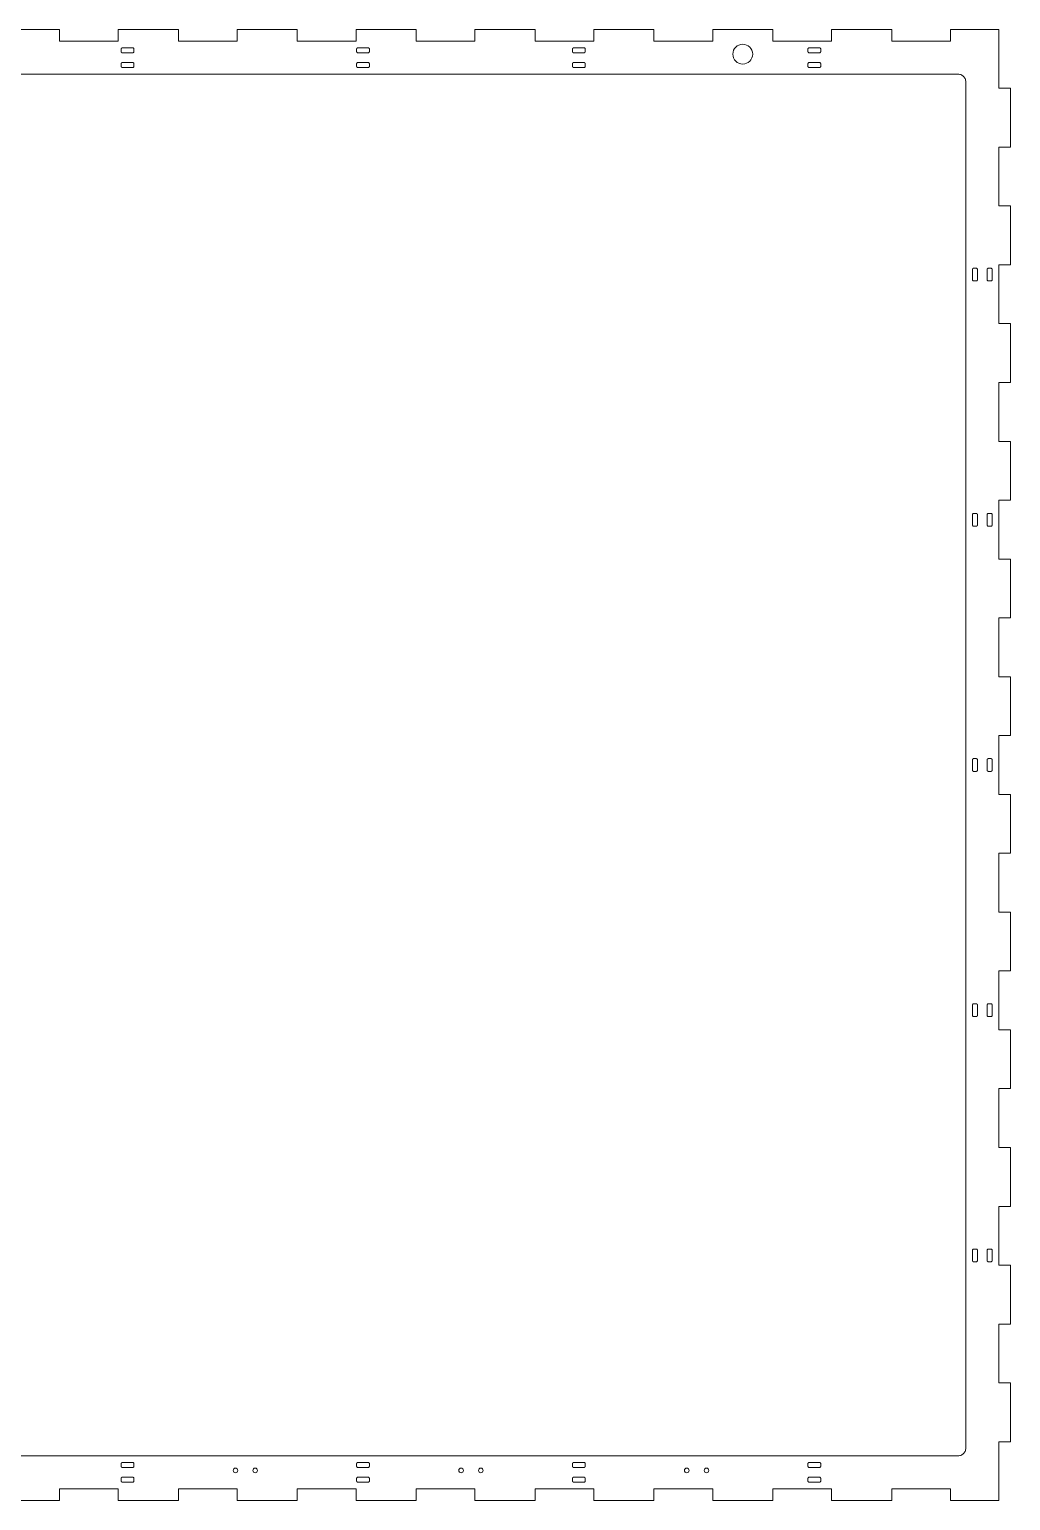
# Model space of a CAD drawing. Header units: millimetres. Extents: x 0 to 1000, y 0 to 750.
# Drawn here: x 500 to 1000, y 0 to 750 of the extents above; entities that cross this region are included whole.
import ezdxf

# ---------------------------------------------------------------- set-up
doc = ezdxf.new("R2010")
doc.units = ezdxf.units.MM
doc.layers.add('CORTE', color=1, linetype='Continuous', lineweight=0)

msp = doc.modelspace()

# ---------------------------------------------------------------- linework, layer by layer
at = {"layer": 'CORTE'}
for points in [[(484.705882, 0), (515.294118, 0), (515.294118, 6), (545.294118, 6), (545.294118, 0), (575.882353, 0), (575.882353, 6), (605.882353, 6), (605.882353, 0), (636.470588, 0), (636.470588, 6), (666.470588, 6), (666.470588, 0), (697.058824, 0), (697.058824, 6), (727.058824, 6), (727.058824, 0), (757.647059, 0), (757.647059, 6), (787.647059, 6), (787.647059, 0), (818.235294, 0), (818.235294, 6), (848.235294, 6), (848.235294, 0), (878.823529, 0), (878.823529, 6), (908.823529, 6), (908.823529, 0), (939.411765, 0), (939.411765, 6), (969.411765, 6), (969.411765, 0), (994, 0), (994, 0), (994, 30), (1000, 30), (1000, 60), (994, 60), (994, 90), (1000, 90), (1000, 120), (994, 120), (994, 150), (1000, 150), (1000, 180), (994, 180), (994, 210), (1000, 210), (1000, 240), (994, 240), (994, 270), (1000, 270), (1000, 300), (994, 300), (994, 330), (1000, 330), (1000, 360), (994, 360), (994, 390), (1000, 390), (1000, 420), (994, 420), (994, 450), (1000, 450), (1000, 480), (994, 480), (994, 510), (1000, 510), (1000, 540), (994, 540), (994, 570), (1000, 570), (1000, 600), (994, 600), (994, 630), (1000, 630), (1000, 660), (994, 660), (994, 690), (1000, 690), (1000, 720), (994, 720), (994, 750), (969.411765, 750), (969.411765, 744), (939.411765, 744), (939.411765, 750), (908.823529, 750), (908.823529, 744), (878.823529, 744), (878.823529, 750), (848.235294, 750), (848.235294, 744), (818.235294, 744), (818.235294, 750), (787.647059, 750), (787.647059, 744), (757.647059, 744), (757.647059, 750), (727.058824, 750), (727.058824, 744), (697.058824, 744), (697.058824, 750), (666.470588, 750), (666.470588, 744), (636.470588, 744), (636.470588, 750), (605.882353, 750), (605.882353, 744), (575.882353, 744), (575.882353, 750), (545.294118, 750), (545.294118, 744), (515.294118, 744), (515.294118, 750), (484.705882, 750)], [(26.8, 22.8), (973.2, 22.8), (973.647858, 22.825151), (974.090084, 22.900288), (974.521116, 23.024467), (974.935535, 23.196125), (975.328128, 23.413103), (975.693959, 23.672674), (976.028427, 23.971573), (976.327326, 24.306041), (976.586897, 24.671872), (976.803875, 25.064465), (976.975533, 25.478884), (977.099712, 25.909916), (977.174849, 26.352142), (977.2, 26.8), (977.2, 723.2), (977.174849, 723.647858), (977.099712, 724.090084), (976.975533, 724.521116), (976.803875, 724.935535), (976.586897, 725.328128), (976.327326, 725.693959), (976.028427, 726.028427), (975.693959, 726.327326), (975.328128, 726.586897), (974.935535, 726.803875), (974.521116, 726.975533), (974.090084, 727.099712), (973.647858, 727.174849), (973.2, 727.2), (26.8, 727.2)]]:
    msp.add_lwpolyline(points, dxfattribs=at)
for points in [[(553.25, 740), (553.246227, 740.067179), (553.234957, 740.133513), (553.21633, 740.198167), (553.190581, 740.26033), (553.158035, 740.319219), (553.119099, 740.374094), (553.074264, 740.424264), (553.024094, 740.469099), (552.969219, 740.508035), (552.91033, 740.540581), (552.848167, 740.56633), (552.783513, 740.584957), (552.717179, 740.596227), (552.65, 740.6), (547.35, 740.6), (547.282821, 740.596227), (547.216487, 740.584957), (547.151833, 740.56633), (547.08967, 740.540581), (547.030781, 740.508035), (546.975906, 740.469099), (546.925736, 740.424264), (546.880901, 740.374094), (546.841965, 740.319219), (546.809419, 740.26033), (546.78367, 740.198167), (546.765043, 740.133513), (546.753773, 740.067179), (546.75, 740), (546.75, 738.7), (546.753773, 738.632821), (546.765043, 738.566487), (546.78367, 738.501833), (546.809419, 738.43967), (546.841965, 738.380781), (546.880901, 738.325906), (546.925736, 738.275736), (546.975906, 738.230901), (547.030781, 738.191965), (547.08967, 738.159419), (547.151833, 738.13367), (547.216487, 738.115043), (547.282821, 738.103773), (547.35, 738.1), (552.65, 738.1), (552.717179, 738.103773), (552.783513, 738.115043), (552.848167, 738.13367), (552.91033, 738.159419), (552.969219, 738.191965), (553.024094, 738.230901), (553.074264, 738.275736), (553.119099, 738.325906), (553.158035, 738.380781), (553.190581, 738.43967), (553.21633, 738.501833), (553.234957, 738.566487), (553.246227, 738.632821), (553.25, 738.7)], [(673.25, 740), (673.246227, 740.067179), (673.234957, 740.133513), (673.21633, 740.198167), (673.190581, 740.26033), (673.158035, 740.319219), (673.119099, 740.374094), (673.074264, 740.424264), (673.024094, 740.469099), (672.969219, 740.508035), (672.91033, 740.540581), (672.848167, 740.56633), (672.783513, 740.584957), (672.717179, 740.596227), (672.65, 740.6), (667.35, 740.6), (667.282821, 740.596227), (667.216487, 740.584957), (667.151833, 740.56633), (667.08967, 740.540581), (667.030781, 740.508035), (666.975906, 740.469099), (666.925736, 740.424264), (666.880901, 740.374094), (666.841965, 740.319219), (666.809419, 740.26033), (666.78367, 740.198167), (666.765043, 740.133513), (666.753773, 740.067179), (666.75, 740), (666.75, 738.7), (666.753773, 738.632821), (666.765043, 738.566487), (666.78367, 738.501833), (666.809419, 738.43967), (666.841965, 738.380781), (666.880901, 738.325906), (666.925736, 738.275736), (666.975906, 738.230901), (667.030781, 738.191965), (667.08967, 738.159419), (667.151833, 738.13367), (667.216487, 738.115043), (667.282821, 738.103773), (667.35, 738.1), (672.65, 738.1), (672.717179, 738.103773), (672.783513, 738.115043), (672.848167, 738.13367), (672.91033, 738.159419), (672.969219, 738.191965), (673.024094, 738.230901), (673.074264, 738.275736), (673.119099, 738.325906), (673.158035, 738.380781), (673.190581, 738.43967), (673.21633, 738.501833), (673.234957, 738.566487), (673.246227, 738.632821), (673.25, 738.7)], [(783.25, 740), (783.246227, 740.067179), (783.234957, 740.133513), (783.21633, 740.198167), (783.190581, 740.26033), (783.158035, 740.319219), (783.119099, 740.374094), (783.074264, 740.424264), (783.024094, 740.469099), (782.969219, 740.508035), (782.91033, 740.540581), (782.848167, 740.56633), (782.783513, 740.584957), (782.717179, 740.596227), (782.65, 740.6), (777.35, 740.6), (777.282821, 740.596227), (777.216487, 740.584957), (777.151833, 740.56633), (777.08967, 740.540581), (777.030781, 740.508035), (776.975906, 740.469099), (776.925736, 740.424264), (776.880901, 740.374094), (776.841965, 740.319219), (776.809419, 740.26033), (776.78367, 740.198167), (776.765043, 740.133513), (776.753773, 740.067179), (776.75, 740), (776.75, 738.7), (776.753773, 738.632821), (776.765043, 738.566487), (776.78367, 738.501833), (776.809419, 738.43967), (776.841965, 738.380781), (776.880901, 738.325906), (776.925736, 738.275736), (776.975906, 738.230901), (777.030781, 738.191965), (777.08967, 738.159419), (777.151833, 738.13367), (777.216487, 738.115043), (777.282821, 738.103773), (777.35, 738.1), (782.65, 738.1), (782.717179, 738.103773), (782.783513, 738.115043), (782.848167, 738.13367), (782.91033, 738.159419), (782.969219, 738.191965), (783.024094, 738.230901), (783.074264, 738.275736), (783.119099, 738.325906), (783.158035, 738.380781), (783.190581, 738.43967), (783.21633, 738.501833), (783.234957, 738.566487), (783.246227, 738.632821), (783.25, 738.7)], [(903.25, 740), (903.246227, 740.067179), (903.234957, 740.133513), (903.21633, 740.198167), (903.190581, 740.26033), (903.158035, 740.319219), (903.119099, 740.374094), (903.074264, 740.424264), (903.024094, 740.469099), (902.969219, 740.508035), (902.91033, 740.540581), (902.848167, 740.56633), (902.783513, 740.584957), (902.717179, 740.596227), (902.65, 740.6), (897.35, 740.6), (897.282821, 740.596227), (897.216487, 740.584957), (897.151833, 740.56633), (897.08967, 740.540581), (897.030781, 740.508035), (896.975906, 740.469099), (896.925736, 740.424264), (896.880901, 740.374094), (896.841965, 740.319219), (896.809419, 740.26033), (896.78367, 740.198167), (896.765043, 740.133513), (896.753773, 740.067179), (896.75, 740), (896.75, 738.7), (896.753773, 738.632821), (896.765043, 738.566487), (896.78367, 738.501833), (896.809419, 738.43967), (896.841965, 738.380781), (896.880901, 738.325906), (896.925736, 738.275736), (896.975906, 738.230901), (897.030781, 738.191965), (897.08967, 738.159419), (897.151833, 738.13367), (897.216487, 738.115043), (897.282821, 738.103773), (897.35, 738.1), (902.65, 738.1), (902.717179, 738.103773), (902.783513, 738.115043), (902.848167, 738.13367), (902.91033, 738.159419), (902.969219, 738.191965), (903.024094, 738.230901), (903.074264, 738.275736), (903.119099, 738.325906), (903.158035, 738.380781), (903.190581, 738.43967), (903.21633, 738.501833), (903.234957, 738.566487), (903.246227, 738.632821), (903.25, 738.7)], [(553.25, 732.5), (553.246227, 732.567179), (553.234957, 732.633513), (553.21633, 732.698167), (553.190581, 732.76033), (553.158035, 732.819219), (553.119099, 732.874094), (553.074264, 732.924264), (553.024094, 732.969099), (552.969219, 733.008035), (552.91033, 733.040581), (552.848167, 733.06633), (552.783513, 733.084957), (552.717179, 733.096227), (552.65, 733.1), (547.35, 733.1), (547.282821, 733.096227), (547.216487, 733.084957), (547.151833, 733.06633), (547.08967, 733.040581), (547.030781, 733.008035), (546.975906, 732.969099), (546.925736, 732.924264), (546.880901, 732.874094), (546.841965, 732.819219), (546.809419, 732.76033), (546.78367, 732.698167), (546.765043, 732.633513), (546.753773, 732.567179), (546.75, 732.5), (546.75, 731.2), (546.753773, 731.132821), (546.765043, 731.066487), (546.78367, 731.001833), (546.809419, 730.93967), (546.841965, 730.880781), (546.880901, 730.825906), (546.925736, 730.775736), (546.975906, 730.730901), (547.030781, 730.691965), (547.08967, 730.659419), (547.151833, 730.63367), (547.216487, 730.615043), (547.282821, 730.603773), (547.35, 730.6), (552.65, 730.6), (552.717179, 730.603773), (552.783513, 730.615043), (552.848167, 730.63367), (552.91033, 730.659419), (552.969219, 730.691965), (553.024094, 730.730901), (553.074264, 730.775736), (553.119099, 730.825906), (553.158035, 730.880781), (553.190581, 730.93967), (553.21633, 731.001833), (553.234957, 731.066487), (553.246227, 731.132821), (553.25, 731.2)], [(673.25, 732.5), (673.246227, 732.567179), (673.234957, 732.633513), (673.21633, 732.698167), (673.190581, 732.76033), (673.158035, 732.819219), (673.119099, 732.874094), (673.074264, 732.924264), (673.024094, 732.969099), (672.969219, 733.008035), (672.91033, 733.040581), (672.848167, 733.06633), (672.783513, 733.084957), (672.717179, 733.096227), (672.65, 733.1), (667.35, 733.1), (667.282821, 733.096227), (667.216487, 733.084957), (667.151833, 733.06633), (667.08967, 733.040581), (667.030781, 733.008035), (666.975906, 732.969099), (666.925736, 732.924264), (666.880901, 732.874094), (666.841965, 732.819219), (666.809419, 732.76033), (666.78367, 732.698167), (666.765043, 732.633513), (666.753773, 732.567179), (666.75, 732.5), (666.75, 731.2), (666.753773, 731.132821), (666.765043, 731.066487), (666.78367, 731.001833), (666.809419, 730.93967), (666.841965, 730.880781), (666.880901, 730.825906), (666.925736, 730.775736), (666.975906, 730.730901), (667.030781, 730.691965), (667.08967, 730.659419), (667.151833, 730.63367), (667.216487, 730.615043), (667.282821, 730.603773), (667.35, 730.6), (672.65, 730.6), (672.717179, 730.603773), (672.783513, 730.615043), (672.848167, 730.63367), (672.91033, 730.659419), (672.969219, 730.691965), (673.024094, 730.730901), (673.074264, 730.775736), (673.119099, 730.825906), (673.158035, 730.880781), (673.190581, 730.93967), (673.21633, 731.001833), (673.234957, 731.066487), (673.246227, 731.132821), (673.25, 731.2)], [(783.25, 732.5), (783.246227, 732.567179), (783.234957, 732.633513), (783.21633, 732.698167), (783.190581, 732.76033), (783.158035, 732.819219), (783.119099, 732.874094), (783.074264, 732.924264), (783.024094, 732.969099), (782.969219, 733.008035), (782.91033, 733.040581), (782.848167, 733.06633), (782.783513, 733.084957), (782.717179, 733.096227), (782.65, 733.1), (777.35, 733.1), (777.282821, 733.096227), (777.216487, 733.084957), (777.151833, 733.06633), (777.08967, 733.040581), (777.030781, 733.008035), (776.975906, 732.969099), (776.925736, 732.924264), (776.880901, 732.874094), (776.841965, 732.819219), (776.809419, 732.76033), (776.78367, 732.698167), (776.765043, 732.633513), (776.753773, 732.567179), (776.75, 732.5), (776.75, 731.2), (776.753773, 731.132821), (776.765043, 731.066487), (776.78367, 731.001833), (776.809419, 730.93967), (776.841965, 730.880781), (776.880901, 730.825906), (776.925736, 730.775736), (776.975906, 730.730901), (777.030781, 730.691965), (777.08967, 730.659419), (777.151833, 730.63367), (777.216487, 730.615043), (777.282821, 730.603773), (777.35, 730.6), (782.65, 730.6), (782.717179, 730.603773), (782.783513, 730.615043), (782.848167, 730.63367), (782.91033, 730.659419), (782.969219, 730.691965), (783.024094, 730.730901), (783.074264, 730.775736), (783.119099, 730.825906), (783.158035, 730.880781), (783.190581, 730.93967), (783.21633, 731.001833), (783.234957, 731.066487), (783.246227, 731.132821), (783.25, 731.2)], [(903.25, 732.5), (903.246227, 732.567179), (903.234957, 732.633513), (903.21633, 732.698167), (903.190581, 732.76033), (903.158035, 732.819219), (903.119099, 732.874094), (903.074264, 732.924264), (903.024094, 732.969099), (902.969219, 733.008035), (902.91033, 733.040581), (902.848167, 733.06633), (902.783513, 733.084957), (902.717179, 733.096227), (902.65, 733.1), (897.35, 733.1), (897.282821, 733.096227), (897.216487, 733.084957), (897.151833, 733.06633), (897.08967, 733.040581), (897.030781, 733.008035), (896.975906, 732.969099), (896.925736, 732.924264), (896.880901, 732.874094), (896.841965, 732.819219), (896.809419, 732.76033), (896.78367, 732.698167), (896.765043, 732.633513), (896.753773, 732.567179), (896.75, 732.5), (896.75, 731.2), (896.753773, 731.132821), (896.765043, 731.066487), (896.78367, 731.001833), (896.809419, 730.93967), (896.841965, 730.880781), (896.880901, 730.825906), (896.925736, 730.775736), (896.975906, 730.730901), (897.030781, 730.691965), (897.08967, 730.659419), (897.151833, 730.63367), (897.216487, 730.615043), (897.282821, 730.603773), (897.35, 730.6), (902.65, 730.6), (902.717179, 730.603773), (902.783513, 730.615043), (902.848167, 730.63367), (902.91033, 730.659419), (902.969219, 730.691965), (903.024094, 730.730901), (903.074264, 730.775736), (903.119099, 730.825906), (903.158035, 730.880781), (903.190581, 730.93967), (903.21633, 731.001833), (903.234957, 731.066487), (903.246227, 731.132821), (903.25, 731.2)], [(983.1, 627.65), (983.096227, 627.717179), (983.084957, 627.783513), (983.06633, 627.848167), (983.040581, 627.91033), (983.008035, 627.969219), (982.969099, 628.024094), (982.924264, 628.074264), (982.874094, 628.119099), (982.819219, 628.158035), (982.76033, 628.190581), (982.698167, 628.21633), (982.633513, 628.234957), (982.567179, 628.246227), (982.5, 628.25), (981.2, 628.25), (981.132821, 628.246227), (981.066487, 628.234957), (981.001833, 628.21633), (980.93967, 628.190581), (980.880781, 628.158035), (980.825906, 628.119099), (980.775736, 628.074264), (980.730901, 628.024094), (980.691965, 627.969219), (980.659419, 627.91033), (980.63367, 627.848167), (980.615043, 627.783513), (980.603773, 627.717179), (980.6, 627.65), (980.6, 622.35), (980.603773, 622.282821), (980.615043, 622.216487), (980.63367, 622.151833), (980.659419, 622.08967), (980.691965, 622.030781), (980.730901, 621.975906), (980.775736, 621.925736), (980.825906, 621.880901), (980.880781, 621.841965), (980.93967, 621.809419), (981.001833, 621.78367), (981.066487, 621.765043), (981.132821, 621.753773), (981.2, 621.75), (982.5, 621.75), (982.567179, 621.753773), (982.633513, 621.765043), (982.698167, 621.78367), (982.76033, 621.809419), (982.819219, 621.841965), (982.874094, 621.880901), (982.924264, 621.925736), (982.969099, 621.975906), (983.008035, 622.030781), (983.040581, 622.08967), (983.06633, 622.151833), (983.084957, 622.216487), (983.096227, 622.282821), (983.1, 622.35)], [(990.6, 627.65), (990.596227, 627.717179), (990.584957, 627.783513), (990.56633, 627.848167), (990.540581, 627.91033), (990.508035, 627.969219), (990.469099, 628.024094), (990.424264, 628.074264), (990.374094, 628.119099), (990.319219, 628.158035), (990.26033, 628.190581), (990.198167, 628.21633), (990.133513, 628.234957), (990.067179, 628.246227), (990, 628.25), (988.7, 628.25), (988.632821, 628.246227), (988.566487, 628.234957), (988.501833, 628.21633), (988.43967, 628.190581), (988.380781, 628.158035), (988.325906, 628.119099), (988.275736, 628.074264), (988.230901, 628.024094), (988.191965, 627.969219), (988.159419, 627.91033), (988.13367, 627.848167), (988.115043, 627.783513), (988.103773, 627.717179), (988.1, 627.65), (988.1, 622.35), (988.103773, 622.282821), (988.115043, 622.216487), (988.13367, 622.151833), (988.159419, 622.08967), (988.191965, 622.030781), (988.230901, 621.975906), (988.275736, 621.925736), (988.325906, 621.880901), (988.380781, 621.841965), (988.43967, 621.809419), (988.501833, 621.78367), (988.566487, 621.765043), (988.632821, 621.753773), (988.7, 621.75), (990, 621.75), (990.067179, 621.753773), (990.133513, 621.765043), (990.198167, 621.78367), (990.26033, 621.809419), (990.319219, 621.841965), (990.374094, 621.880901), (990.424264, 621.925736), (990.469099, 621.975906), (990.508035, 622.030781), (990.540581, 622.08967), (990.56633, 622.151833), (990.584957, 622.216487), (990.596227, 622.282821), (990.6, 622.35)], [(983.1, 502.65), (983.096227, 502.717179), (983.084957, 502.783513), (983.06633, 502.848167), (983.040581, 502.91033), (983.008035, 502.969219), (982.969099, 503.024094), (982.924264, 503.074264), (982.874094, 503.119099), (982.819219, 503.158035), (982.76033, 503.190581), (982.698167, 503.21633), (982.633513, 503.234957), (982.567179, 503.246227), (982.5, 503.25), (981.2, 503.25), (981.132821, 503.246227), (981.066487, 503.234957), (981.001833, 503.21633), (980.93967, 503.190581), (980.880781, 503.158035), (980.825906, 503.119099), (980.775736, 503.074264), (980.730901, 503.024094), (980.691965, 502.969219), (980.659419, 502.91033), (980.63367, 502.848167), (980.615043, 502.783513), (980.603773, 502.717179), (980.6, 502.65), (980.6, 497.35), (980.603773, 497.282821), (980.615043, 497.216487), (980.63367, 497.151833), (980.659419, 497.08967), (980.691965, 497.030781), (980.730901, 496.975906), (980.775736, 496.925736), (980.825906, 496.880901), (980.880781, 496.841965), (980.93967, 496.809419), (981.001833, 496.78367), (981.066487, 496.765043), (981.132821, 496.753773), (981.2, 496.75), (982.5, 496.75), (982.567179, 496.753773), (982.633513, 496.765043), (982.698167, 496.78367), (982.76033, 496.809419), (982.819219, 496.841965), (982.874094, 496.880901), (982.924264, 496.925736), (982.969099, 496.975906), (983.008035, 497.030781), (983.040581, 497.08967), (983.06633, 497.151833), (983.084957, 497.216487), (983.096227, 497.282821), (983.1, 497.35)], [(990.6, 502.65), (990.596227, 502.717179), (990.584957, 502.783513), (990.56633, 502.848167), (990.540581, 502.91033), (990.508035, 502.969219), (990.469099, 503.024094), (990.424264, 503.074264), (990.374094, 503.119099), (990.319219, 503.158035), (990.26033, 503.190581), (990.198167, 503.21633), (990.133513, 503.234957), (990.067179, 503.246227), (990, 503.25), (988.7, 503.25), (988.632821, 503.246227), (988.566487, 503.234957), (988.501833, 503.21633), (988.43967, 503.190581), (988.380781, 503.158035), (988.325906, 503.119099), (988.275736, 503.074264), (988.230901, 503.024094), (988.191965, 502.969219), (988.159419, 502.91033), (988.13367, 502.848167), (988.115043, 502.783513), (988.103773, 502.717179), (988.1, 502.65), (988.1, 497.35), (988.103773, 497.282821), (988.115043, 497.216487), (988.13367, 497.151833), (988.159419, 497.08967), (988.191965, 497.030781), (988.230901, 496.975906), (988.275736, 496.925736), (988.325906, 496.880901), (988.380781, 496.841965), (988.43967, 496.809419), (988.501833, 496.78367), (988.566487, 496.765043), (988.632821, 496.753773), (988.7, 496.75), (990, 496.75), (990.067179, 496.753773), (990.133513, 496.765043), (990.198167, 496.78367), (990.26033, 496.809419), (990.319219, 496.841965), (990.374094, 496.880901), (990.424264, 496.925736), (990.469099, 496.975906), (990.508035, 497.030781), (990.540581, 497.08967), (990.56633, 497.151833), (990.584957, 497.216487), (990.596227, 497.282821), (990.6, 497.35)], [(983.1, 377.65), (983.096227, 377.717179), (983.084957, 377.783513), (983.06633, 377.848167), (983.040581, 377.91033), (983.008035, 377.969219), (982.969099, 378.024094), (982.924264, 378.074264), (982.874094, 378.119099), (982.819219, 378.158035), (982.76033, 378.190581), (982.698167, 378.21633), (982.633513, 378.234957), (982.567179, 378.246227), (982.5, 378.25), (981.2, 378.25), (981.132821, 378.246227), (981.066487, 378.234957), (981.001833, 378.21633), (980.93967, 378.190581), (980.880781, 378.158035), (980.825906, 378.119099), (980.775736, 378.074264), (980.730901, 378.024094), (980.691965, 377.969219), (980.659419, 377.91033), (980.63367, 377.848167), (980.615043, 377.783513), (980.603773, 377.717179), (980.6, 377.65), (980.6, 372.35), (980.603773, 372.282821), (980.615043, 372.216487), (980.63367, 372.151833), (980.659419, 372.08967), (980.691965, 372.030781), (980.730901, 371.975906), (980.775736, 371.925736), (980.825906, 371.880901), (980.880781, 371.841965), (980.93967, 371.809419), (981.001833, 371.78367), (981.066487, 371.765043), (981.132821, 371.753773), (981.2, 371.75), (982.5, 371.75), (982.567179, 371.753773), (982.633513, 371.765043), (982.698167, 371.78367), (982.76033, 371.809419), (982.819219, 371.841965), (982.874094, 371.880901), (982.924264, 371.925736), (982.969099, 371.975906), (983.008035, 372.030781), (983.040581, 372.08967), (983.06633, 372.151833), (983.084957, 372.216487), (983.096227, 372.282821), (983.1, 372.35)], [(990.6, 377.65), (990.596227, 377.717179), (990.584957, 377.783513), (990.56633, 377.848167), (990.540581, 377.91033), (990.508035, 377.969219), (990.469099, 378.024094), (990.424264, 378.074264), (990.374094, 378.119099), (990.319219, 378.158035), (990.26033, 378.190581), (990.198167, 378.21633), (990.133513, 378.234957), (990.067179, 378.246227), (990, 378.25), (988.7, 378.25), (988.632821, 378.246227), (988.566487, 378.234957), (988.501833, 378.21633), (988.43967, 378.190581), (988.380781, 378.158035), (988.325906, 378.119099), (988.275736, 378.074264), (988.230901, 378.024094), (988.191965, 377.969219), (988.159419, 377.91033), (988.13367, 377.848167), (988.115043, 377.783513), (988.103773, 377.717179), (988.1, 377.65), (988.1, 372.35), (988.103773, 372.282821), (988.115043, 372.216487), (988.13367, 372.151833), (988.159419, 372.08967), (988.191965, 372.030781), (988.230901, 371.975906), (988.275736, 371.925736), (988.325906, 371.880901), (988.380781, 371.841965), (988.43967, 371.809419), (988.501833, 371.78367), (988.566487, 371.765043), (988.632821, 371.753773), (988.7, 371.75), (990, 371.75), (990.067179, 371.753773), (990.133513, 371.765043), (990.198167, 371.78367), (990.26033, 371.809419), (990.319219, 371.841965), (990.374094, 371.880901), (990.424264, 371.925736), (990.469099, 371.975906), (990.508035, 372.030781), (990.540581, 372.08967), (990.56633, 372.151833), (990.584957, 372.216487), (990.596227, 372.282821), (990.6, 372.35)], [(983.1, 252.65), (983.096227, 252.717179), (983.084957, 252.783513), (983.06633, 252.848167), (983.040581, 252.91033), (983.008035, 252.969219), (982.969099, 253.024094), (982.924264, 253.074264), (982.874094, 253.119099), (982.819219, 253.158035), (982.76033, 253.190581), (982.698167, 253.21633), (982.633513, 253.234957), (982.567179, 253.246227), (982.5, 253.25), (981.2, 253.25), (981.132821, 253.246227), (981.066487, 253.234957), (981.001833, 253.21633), (980.93967, 253.190581), (980.880781, 253.158035), (980.825906, 253.119099), (980.775736, 253.074264), (980.730901, 253.024094), (980.691965, 252.969219), (980.659419, 252.91033), (980.63367, 252.848167), (980.615043, 252.783513), (980.603773, 252.717179), (980.6, 252.65), (980.6, 247.35), (980.603773, 247.282821), (980.615043, 247.216487), (980.63367, 247.151833), (980.659419, 247.08967), (980.691965, 247.030781), (980.730901, 246.975906), (980.775736, 246.925736), (980.825906, 246.880901), (980.880781, 246.841965), (980.93967, 246.809419), (981.001833, 246.78367), (981.066487, 246.765043), (981.132821, 246.753773), (981.2, 246.75), (982.5, 246.75), (982.567179, 246.753773), (982.633513, 246.765043), (982.698167, 246.78367), (982.76033, 246.809419), (982.819219, 246.841965), (982.874094, 246.880901), (982.924264, 246.925736), (982.969099, 246.975906), (983.008035, 247.030781), (983.040581, 247.08967), (983.06633, 247.151833), (983.084957, 247.216487), (983.096227, 247.282821), (983.1, 247.35)], [(990.6, 252.65), (990.596227, 252.717179), (990.584957, 252.783513), (990.56633, 252.848167), (990.540581, 252.91033), (990.508035, 252.969219), (990.469099, 253.024094), (990.424264, 253.074264), (990.374094, 253.119099), (990.319219, 253.158035), (990.26033, 253.190581), (990.198167, 253.21633), (990.133513, 253.234957), (990.067179, 253.246227), (990, 253.25), (988.7, 253.25), (988.632821, 253.246227), (988.566487, 253.234957), (988.501833, 253.21633), (988.43967, 253.190581), (988.380781, 253.158035), (988.325906, 253.119099), (988.275736, 253.074264), (988.230901, 253.024094), (988.191965, 252.969219), (988.159419, 252.91033), (988.13367, 252.848167), (988.115043, 252.783513), (988.103773, 252.717179), (988.1, 252.65), (988.1, 247.35), (988.103773, 247.282821), (988.115043, 247.216487), (988.13367, 247.151833), (988.159419, 247.08967), (988.191965, 247.030781), (988.230901, 246.975906), (988.275736, 246.925736), (988.325906, 246.880901), (988.380781, 246.841965), (988.43967, 246.809419), (988.501833, 246.78367), (988.566487, 246.765043), (988.632821, 246.753773), (988.7, 246.75), (990, 246.75), (990.067179, 246.753773), (990.133513, 246.765043), (990.198167, 246.78367), (990.26033, 246.809419), (990.319219, 246.841965), (990.374094, 246.880901), (990.424264, 246.925736), (990.469099, 246.975906), (990.508035, 247.030781), (990.540581, 247.08967), (990.56633, 247.151833), (990.584957, 247.216487), (990.596227, 247.282821), (990.6, 247.35)], [(983.1, 127.65), (983.096227, 127.717179), (983.084957, 127.783513), (983.06633, 127.848167), (983.040581, 127.91033), (983.008035, 127.969219), (982.969099, 128.024094), (982.924264, 128.074264), (982.874094, 128.119099), (982.819219, 128.158035), (982.76033, 128.190581), (982.698167, 128.21633), (982.633513, 128.234957), (982.567179, 128.246227), (982.5, 128.25), (981.2, 128.25), (981.132821, 128.246227), (981.066487, 128.234957), (981.001833, 128.21633), (980.93967, 128.190581), (980.880781, 128.158035), (980.825906, 128.119099), (980.775736, 128.074264), (980.730901, 128.024094), (980.691965, 127.969219), (980.659419, 127.91033), (980.63367, 127.848167), (980.615043, 127.783513), (980.603773, 127.717179), (980.6, 127.65), (980.6, 122.35), (980.603773, 122.282821), (980.615043, 122.216487), (980.63367, 122.151833), (980.659419, 122.08967), (980.691965, 122.030781), (980.730901, 121.975906), (980.775736, 121.925736), (980.825906, 121.880901), (980.880781, 121.841965), (980.93967, 121.809419), (981.001833, 121.78367), (981.066487, 121.765043), (981.132821, 121.753773), (981.2, 121.75), (982.5, 121.75), (982.567179, 121.753773), (982.633513, 121.765043), (982.698167, 121.78367), (982.76033, 121.809419), (982.819219, 121.841965), (982.874094, 121.880901), (982.924264, 121.925736), (982.969099, 121.975906), (983.008035, 122.030781), (983.040581, 122.08967), (983.06633, 122.151833), (983.084957, 122.216487), (983.096227, 122.282821), (983.1, 122.35)], [(990.6, 127.65), (990.596227, 127.717179), (990.584957, 127.783513), (990.56633, 127.848167), (990.540581, 127.91033), (990.508035, 127.969219), (990.469099, 128.024094), (990.424264, 128.074264), (990.374094, 128.119099), (990.319219, 128.158035), (990.26033, 128.190581), (990.198167, 128.21633), (990.133513, 128.234957), (990.067179, 128.246227), (990, 128.25), (988.7, 128.25), (988.632821, 128.246227), (988.566487, 128.234957), (988.501833, 128.21633), (988.43967, 128.190581), (988.380781, 128.158035), (988.325906, 128.119099), (988.275736, 128.074264), (988.230901, 128.024094), (988.191965, 127.969219), (988.159419, 127.91033), (988.13367, 127.848167), (988.115043, 127.783513), (988.103773, 127.717179), (988.1, 127.65), (988.1, 122.35), (988.103773, 122.282821), (988.115043, 122.216487), (988.13367, 122.151833), (988.159419, 122.08967), (988.191965, 122.030781), (988.230901, 121.975906), (988.275736, 121.925736), (988.325906, 121.880901), (988.380781, 121.841965), (988.43967, 121.809419), (988.501833, 121.78367), (988.566487, 121.765043), (988.632821, 121.753773), (988.7, 121.75), (990, 121.75), (990.067179, 121.753773), (990.133513, 121.765043), (990.198167, 121.78367), (990.26033, 121.809419), (990.319219, 121.841965), (990.374094, 121.880901), (990.424264, 121.925736), (990.469099, 121.975906), (990.508035, 122.030781), (990.540581, 122.08967), (990.56633, 122.151833), (990.584957, 122.216487), (990.596227, 122.282821), (990.6, 122.35)], [(553.25, 18.8), (553.246227, 18.867179), (553.234957, 18.933513), (553.21633, 18.998167), (553.190581, 19.06033), (553.158035, 19.119219), (553.119099, 19.174094), (553.074264, 19.224264), (553.024094, 19.269099), (552.969219, 19.308035), (552.91033, 19.340581), (552.848167, 19.36633), (552.783513, 19.384957), (552.717179, 19.396227), (552.65, 19.4), (547.35, 19.4), (547.282821, 19.396227), (547.216487, 19.384957), (547.151833, 19.36633), (547.08967, 19.340581), (547.030781, 19.308035), (546.975906, 19.269099), (546.925736, 19.224264), (546.880901, 19.174094), (546.841965, 19.119219), (546.809419, 19.06033), (546.78367, 18.998167), (546.765043, 18.933513), (546.753773, 18.867179), (546.75, 18.8), (546.75, 17.5), (546.753773, 17.432821), (546.765043, 17.366487), (546.78367, 17.301833), (546.809419, 17.23967), (546.841965, 17.180781), (546.880901, 17.125906), (546.925736, 17.075736), (546.975906, 17.030901), (547.030781, 16.991965), (547.08967, 16.959419), (547.151833, 16.93367), (547.216487, 16.915043), (547.282821, 16.903773), (547.35, 16.9), (552.65, 16.9), (552.717179, 16.903773), (552.783513, 16.915043), (552.848167, 16.93367), (552.91033, 16.959419), (552.969219, 16.991965), (553.024094, 17.030901), (553.074264, 17.075736), (553.119099, 17.125906), (553.158035, 17.180781), (553.190581, 17.23967), (553.21633, 17.301833), (553.234957, 17.366487), (553.246227, 17.432821), (553.25, 17.5)], [(673.25, 18.8), (673.246227, 18.867179), (673.234957, 18.933513), (673.21633, 18.998167), (673.190581, 19.06033), (673.158035, 19.119219), (673.119099, 19.174094), (673.074264, 19.224264), (673.024094, 19.269099), (672.969219, 19.308035), (672.91033, 19.340581), (672.848167, 19.36633), (672.783513, 19.384957), (672.717179, 19.396227), (672.65, 19.4), (667.35, 19.4), (667.282821, 19.396227), (667.216487, 19.384957), (667.151833, 19.36633), (667.08967, 19.340581), (667.030781, 19.308035), (666.975906, 19.269099), (666.925736, 19.224264), (666.880901, 19.174094), (666.841965, 19.119219), (666.809419, 19.06033), (666.78367, 18.998167), (666.765043, 18.933513), (666.753773, 18.867179), (666.75, 18.8), (666.75, 17.5), (666.753773, 17.432821), (666.765043, 17.366487), (666.78367, 17.301833), (666.809419, 17.23967), (666.841965, 17.180781), (666.880901, 17.125906), (666.925736, 17.075736), (666.975906, 17.030901), (667.030781, 16.991965), (667.08967, 16.959419), (667.151833, 16.93367), (667.216487, 16.915043), (667.282821, 16.903773), (667.35, 16.9), (672.65, 16.9), (672.717179, 16.903773), (672.783513, 16.915043), (672.848167, 16.93367), (672.91033, 16.959419), (672.969219, 16.991965), (673.024094, 17.030901), (673.074264, 17.075736), (673.119099, 17.125906), (673.158035, 17.180781), (673.190581, 17.23967), (673.21633, 17.301833), (673.234957, 17.366487), (673.246227, 17.432821), (673.25, 17.5)], [(783.25, 18.8), (783.246227, 18.867179), (783.234957, 18.933513), (783.21633, 18.998167), (783.190581, 19.06033), (783.158035, 19.119219), (783.119099, 19.174094), (783.074264, 19.224264), (783.024094, 19.269099), (782.969219, 19.308035), (782.91033, 19.340581), (782.848167, 19.36633), (782.783513, 19.384957), (782.717179, 19.396227), (782.65, 19.4), (777.35, 19.4), (777.282821, 19.396227), (777.216487, 19.384957), (777.151833, 19.36633), (777.08967, 19.340581), (777.030781, 19.308035), (776.975906, 19.269099), (776.925736, 19.224264), (776.880901, 19.174094), (776.841965, 19.119219), (776.809419, 19.06033), (776.78367, 18.998167), (776.765043, 18.933513), (776.753773, 18.867179), (776.75, 18.8), (776.75, 17.5), (776.753773, 17.432821), (776.765043, 17.366487), (776.78367, 17.301833), (776.809419, 17.23967), (776.841965, 17.180781), (776.880901, 17.125906), (776.925736, 17.075736), (776.975906, 17.030901), (777.030781, 16.991965), (777.08967, 16.959419), (777.151833, 16.93367), (777.216487, 16.915043), (777.282821, 16.903773), (777.35, 16.9), (782.65, 16.9), (782.717179, 16.903773), (782.783513, 16.915043), (782.848167, 16.93367), (782.91033, 16.959419), (782.969219, 16.991965), (783.024094, 17.030901), (783.074264, 17.075736), (783.119099, 17.125906), (783.158035, 17.180781), (783.190581, 17.23967), (783.21633, 17.301833), (783.234957, 17.366487), (783.246227, 17.432821), (783.25, 17.5)], [(903.25, 18.8), (903.246227, 18.867179), (903.234957, 18.933513), (903.21633, 18.998167), (903.190581, 19.06033), (903.158035, 19.119219), (903.119099, 19.174094), (903.074264, 19.224264), (903.024094, 19.269099), (902.969219, 19.308035), (902.91033, 19.340581), (902.848167, 19.36633), (902.783513, 19.384957), (902.717179, 19.396227), (902.65, 19.4), (897.35, 19.4), (897.282821, 19.396227), (897.216487, 19.384957), (897.151833, 19.36633), (897.08967, 19.340581), (897.030781, 19.308035), (896.975906, 19.269099), (896.925736, 19.224264), (896.880901, 19.174094), (896.841965, 19.119219), (896.809419, 19.06033), (896.78367, 18.998167), (896.765043, 18.933513), (896.753773, 18.867179), (896.75, 18.8), (896.75, 17.5), (896.753773, 17.432821), (896.765043, 17.366487), (896.78367, 17.301833), (896.809419, 17.23967), (896.841965, 17.180781), (896.880901, 17.125906), (896.925736, 17.075736), (896.975906, 17.030901), (897.030781, 16.991965), (897.08967, 16.959419), (897.151833, 16.93367), (897.216487, 16.915043), (897.282821, 16.903773), (897.35, 16.9), (902.65, 16.9), (902.717179, 16.903773), (902.783513, 16.915043), (902.848167, 16.93367), (902.91033, 16.959419), (902.969219, 16.991965), (903.024094, 17.030901), (903.074264, 17.075736), (903.119099, 17.125906), (903.158035, 17.180781), (903.190581, 17.23967), (903.21633, 17.301833), (903.234957, 17.366487), (903.246227, 17.432821), (903.25, 17.5)], [(553.25, 11.3), (553.246227, 11.367179), (553.234957, 11.433513), (553.21633, 11.498167), (553.190581, 11.56033), (553.158035, 11.619219), (553.119099, 11.674094), (553.074264, 11.724264), (553.024094, 11.769099), (552.969219, 11.808035), (552.91033, 11.840581), (552.848167, 11.86633), (552.783513, 11.884957), (552.717179, 11.896227), (552.65, 11.9), (547.35, 11.9), (547.282821, 11.896227), (547.216487, 11.884957), (547.151833, 11.86633), (547.08967, 11.840581), (547.030781, 11.808035), (546.975906, 11.769099), (546.925736, 11.724264), (546.880901, 11.674094), (546.841965, 11.619219), (546.809419, 11.56033), (546.78367, 11.498167), (546.765043, 11.433513), (546.753773, 11.367179), (546.75, 11.3), (546.75, 10), (546.753773, 9.932821), (546.765043, 9.866487), (546.78367, 9.801833), (546.809419, 9.73967), (546.841965, 9.680781), (546.880901, 9.625906), (546.925736, 9.575736), (546.975906, 9.530901), (547.030781, 9.491965), (547.08967, 9.459419), (547.151833, 9.43367), (547.216487, 9.415043), (547.282821, 9.403773), (547.35, 9.4), (552.65, 9.4), (552.717179, 9.403773), (552.783513, 9.415043), (552.848167, 9.43367), (552.91033, 9.459419), (552.969219, 9.491965), (553.024094, 9.530901), (553.074264, 9.575736), (553.119099, 9.625906), (553.158035, 9.680781), (553.190581, 9.73967), (553.21633, 9.801833), (553.234957, 9.866487), (553.246227, 9.932821), (553.25, 10)], [(673.25, 11.3), (673.246227, 11.367179), (673.234957, 11.433513), (673.21633, 11.498167), (673.190581, 11.56033), (673.158035, 11.619219), (673.119099, 11.674094), (673.074264, 11.724264), (673.024094, 11.769099), (672.969219, 11.808035), (672.91033, 11.840581), (672.848167, 11.86633), (672.783513, 11.884957), (672.717179, 11.896227), (672.65, 11.9), (667.35, 11.9), (667.282821, 11.896227), (667.216487, 11.884957), (667.151833, 11.86633), (667.08967, 11.840581), (667.030781, 11.808035), (666.975906, 11.769099), (666.925736, 11.724264), (666.880901, 11.674094), (666.841965, 11.619219), (666.809419, 11.56033), (666.78367, 11.498167), (666.765043, 11.433513), (666.753773, 11.367179), (666.75, 11.3), (666.75, 10), (666.753773, 9.932821), (666.765043, 9.866487), (666.78367, 9.801833), (666.809419, 9.73967), (666.841965, 9.680781), (666.880901, 9.625906), (666.925736, 9.575736), (666.975906, 9.530901), (667.030781, 9.491965), (667.08967, 9.459419), (667.151833, 9.43367), (667.216487, 9.415043), (667.282821, 9.403773), (667.35, 9.4), (672.65, 9.4), (672.717179, 9.403773), (672.783513, 9.415043), (672.848167, 9.43367), (672.91033, 9.459419), (672.969219, 9.491965), (673.024094, 9.530901), (673.074264, 9.575736), (673.119099, 9.625906), (673.158035, 9.680781), (673.190581, 9.73967), (673.21633, 9.801833), (673.234957, 9.866487), (673.246227, 9.932821), (673.25, 10)], [(783.25, 11.3), (783.246227, 11.367179), (783.234957, 11.433513), (783.21633, 11.498167), (783.190581, 11.56033), (783.158035, 11.619219), (783.119099, 11.674094), (783.074264, 11.724264), (783.024094, 11.769099), (782.969219, 11.808035), (782.91033, 11.840581), (782.848167, 11.86633), (782.783513, 11.884957), (782.717179, 11.896227), (782.65, 11.9), (777.35, 11.9), (777.282821, 11.896227), (777.216487, 11.884957), (777.151833, 11.86633), (777.08967, 11.840581), (777.030781, 11.808035), (776.975906, 11.769099), (776.925736, 11.724264), (776.880901, 11.674094), (776.841965, 11.619219), (776.809419, 11.56033), (776.78367, 11.498167), (776.765043, 11.433513), (776.753773, 11.367179), (776.75, 11.3), (776.75, 10), (776.753773, 9.932821), (776.765043, 9.866487), (776.78367, 9.801833), (776.809419, 9.73967), (776.841965, 9.680781), (776.880901, 9.625906), (776.925736, 9.575736), (776.975906, 9.530901), (777.030781, 9.491965), (777.08967, 9.459419), (777.151833, 9.43367), (777.216487, 9.415043), (777.282821, 9.403773), (777.35, 9.4), (782.65, 9.4), (782.717179, 9.403773), (782.783513, 9.415043), (782.848167, 9.43367), (782.91033, 9.459419), (782.969219, 9.491965), (783.024094, 9.530901), (783.074264, 9.575736), (783.119099, 9.625906), (783.158035, 9.680781), (783.190581, 9.73967), (783.21633, 9.801833), (783.234957, 9.866487), (783.246227, 9.932821), (783.25, 10)], [(903.25, 11.3), (903.246227, 11.367179), (903.234957, 11.433513), (903.21633, 11.498167), (903.190581, 11.56033), (903.158035, 11.619219), (903.119099, 11.674094), (903.074264, 11.724264), (903.024094, 11.769099), (902.969219, 11.808035), (902.91033, 11.840581), (902.848167, 11.86633), (902.783513, 11.884957), (902.717179, 11.896227), (902.65, 11.9), (897.35, 11.9), (897.282821, 11.896227), (897.216487, 11.884957), (897.151833, 11.86633), (897.08967, 11.840581), (897.030781, 11.808035), (896.975906, 11.769099), (896.925736, 11.724264), (896.880901, 11.674094), (896.841965, 11.619219), (896.809419, 11.56033), (896.78367, 11.498167), (896.765043, 11.433513), (896.753773, 11.367179), (896.75, 11.3), (896.75, 10), (896.753773, 9.932821), (896.765043, 9.866487), (896.78367, 9.801833), (896.809419, 9.73967), (896.841965, 9.680781), (896.880901, 9.625906), (896.925736, 9.575736), (896.975906, 9.530901), (897.030781, 9.491965), (897.08967, 9.459419), (897.151833, 9.43367), (897.216487, 9.415043), (897.282821, 9.403773), (897.35, 9.4), (902.65, 9.4), (902.717179, 9.403773), (902.783513, 9.415043), (902.848167, 9.43367), (902.91033, 9.459419), (902.969219, 9.491965), (903.024094, 9.530901), (903.074264, 9.575736), (903.119099, 9.625906), (903.158035, 9.680781), (903.190581, 9.73967), (903.21633, 9.801833), (903.234957, 9.866487), (903.246227, 9.932821), (903.25, 10)]]:
    msp.add_lwpolyline(points, close=True, dxfattribs=at)
for centre, radius in [((863.53, 737.4), 5.05), ((604.985, 15.38), 1.165), ((615.015, 15.38), 1.165), ((719.985, 15.38), 1.165), ((730.015, 15.38), 1.165), ((834.985, 15.38), 1.165), ((845.015, 15.38), 1.165)]:
    msp.add_circle(centre, radius, dxfattribs=at)

doc.saveas('drawing.dxf')
